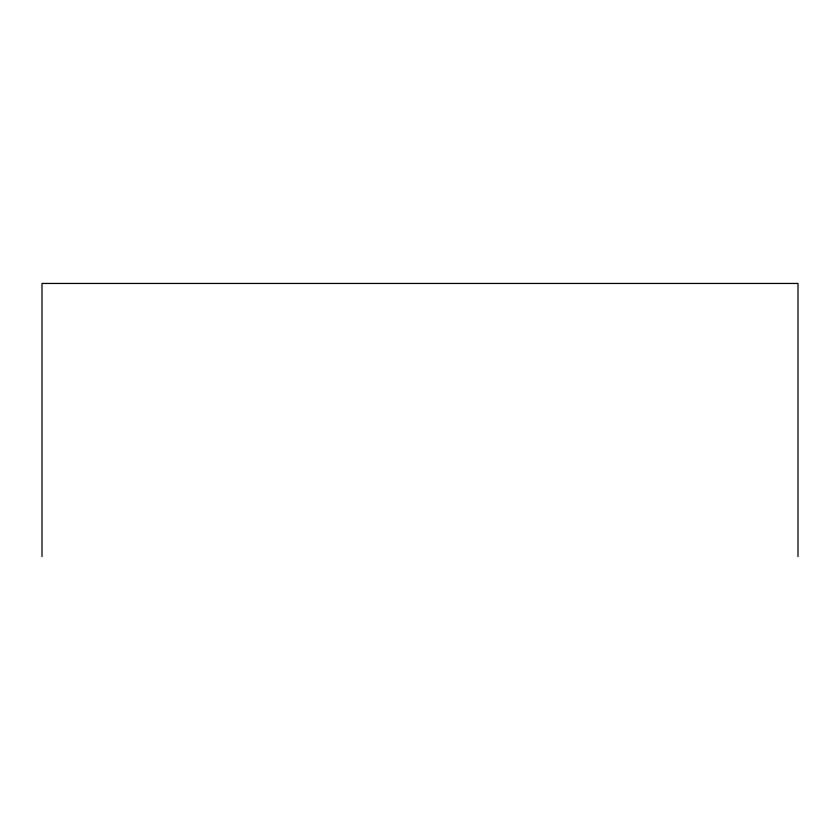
<?xml version="1.0" encoding="UTF-8"?>
<svg xmlns="http://www.w3.org/2000/svg" width="840" height="840" viewBox="0 0 840 840"><rect width="100%" height="100%" fill="white"/><g stroke="black" fill="none" stroke-linecap="round" stroke-linejoin="round"><path stroke-width="1.26" d="M798 556.553L798 283.447L42 283.447L42 556.553"/></g></svg>
